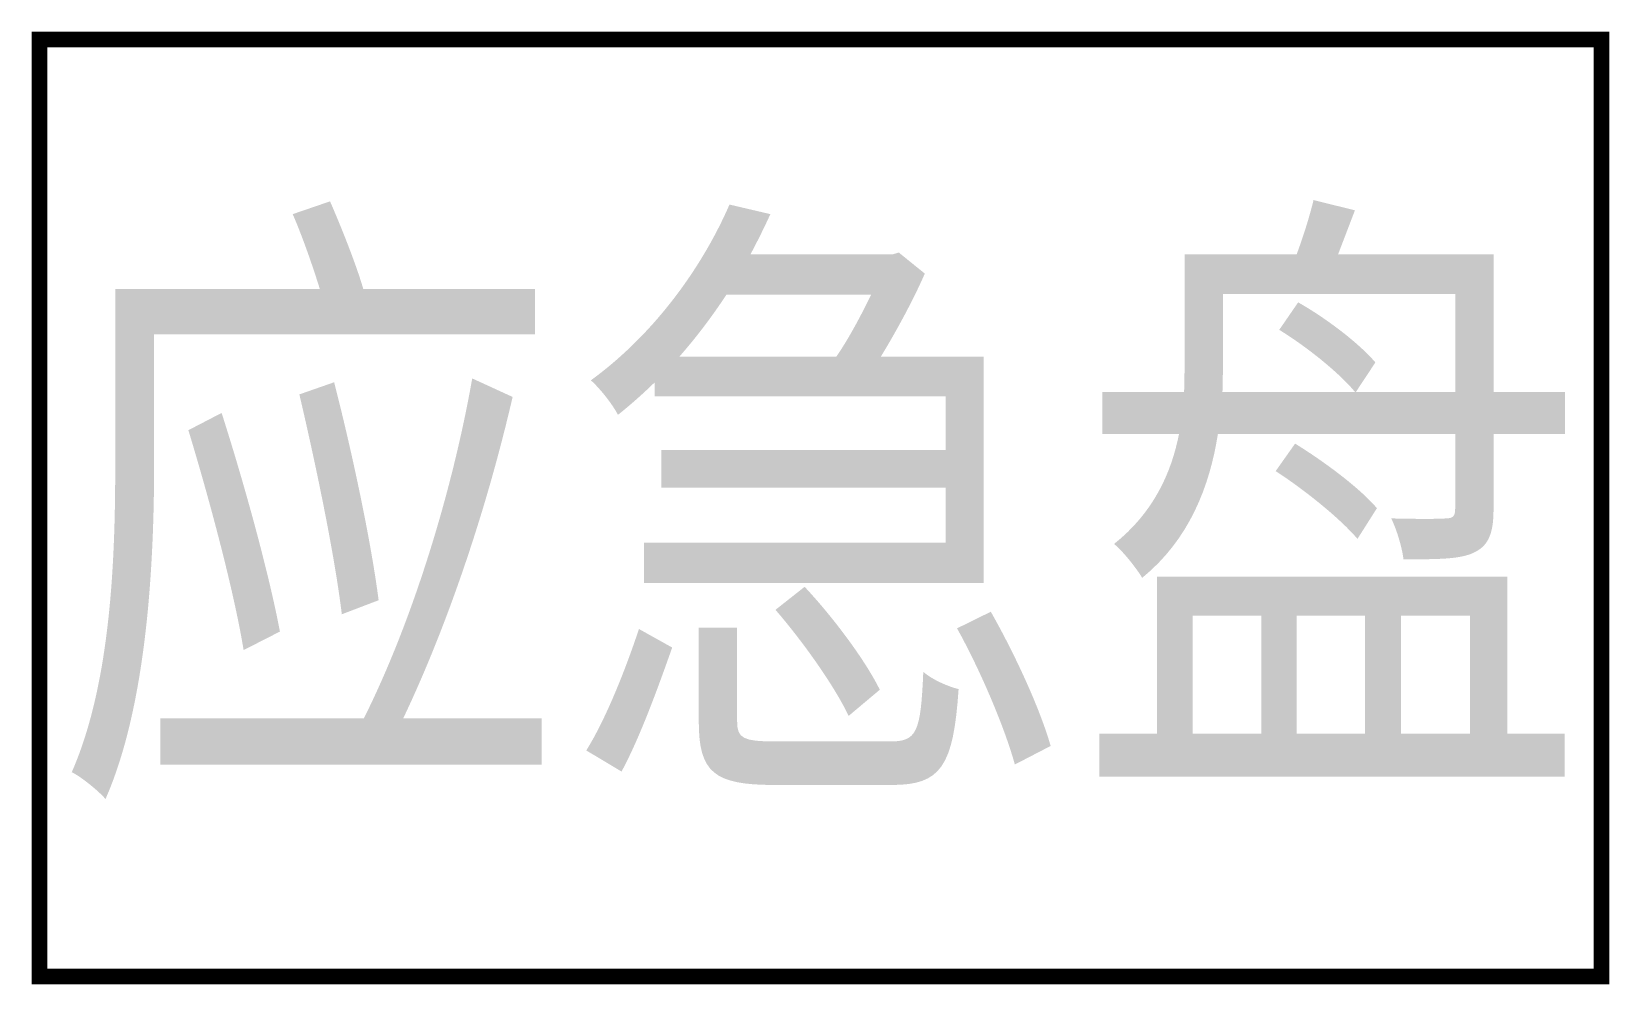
# Model space of a CAD drawing. Header units: inches. Extents: x -5.1 to 5.1, y -0.1 to 6.
import ezdxf
from ezdxf.enums import TextEntityAlignment as Align

# ---------------------------------------------------------------- set-up
doc = ezdxf.new("R2010")
doc.units = ezdxf.units.IN
doc.header["$MEASUREMENT"] = 0
doc.styles.add('TUKOU', font='', dxfattribs={"width": 0.83})
doc.styles.get('TUKOU').set_extended_font_data('SimSun')

msp = doc.modelspace()

# ---------------------------------------------------------------- linework, layer by layer
at = {"color": 7, "const_width": 0.1}
msp.add_lwpolyline([(5, 6), (-5, 6), (-5, 0), (5, 0)], close=True, dxfattribs=at)

# ---------------------------------------------------------------- texts
at = {"color": 7, "style": 'TUKOU', "width": 0.8}
msp.add_text('应急盘', height=3, dxfattribs=at).set_placement((0, 1.493), align=Align.CENTER)

doc.saveas('drawing.dxf')
